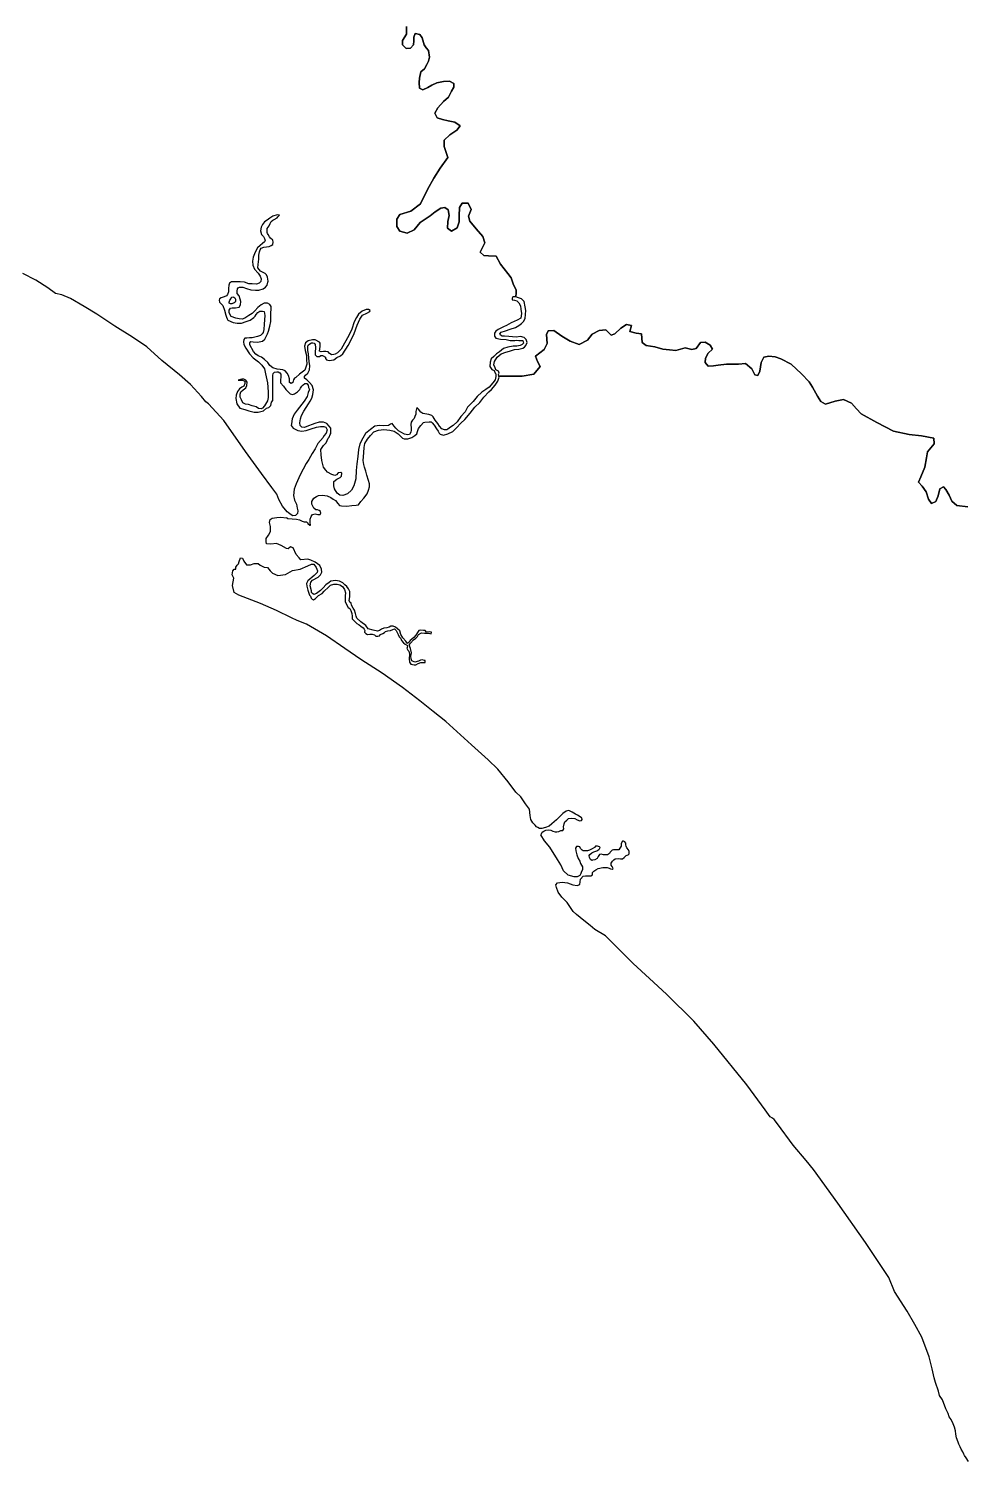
# Model space of a CAD drawing. Extents: x 283583 to 658922, y 889284 to 1241133.
# Drawn here: x 421325 to 429287, y 1082757 to 1094911 of the extents above; entities that cross this region are included whole.
import ezdxf

# ---------------------------------------------------------------- set-up
doc = ezdxf.new("R2010")
doc.units = 0
doc.header["$MEASUREMENT"] = 0
doc.layers.add('ALAJUELA', color=7, linetype='Continuous')
doc.layers.add('PUNTARENAS', color=7, linetype='Continuous')

msp = doc.modelspace()

# ---------------------------------------------------------------- linework, layer by layer
at = {"layer": 'ALAJUELA', "color": 241}
msp.add_lwpolyline([(429290, 1090855), (429197, 1090867), (429156, 1090902), (429133, 1090954), (429104, 1091002), (429084, 1091023), (429054, 1091008), (429041, 1090947), (429019, 1090901), (428982, 1090883), (428958, 1090921), (428937, 1090982), (428905, 1091031), (428873, 1091064), (428893, 1091109), (428926, 1091191), (428940, 1091269), (428949, 1091321), (429007, 1091388), (429004, 1091436), (428897, 1091456), (428793, 1091469), (428660, 1091498), (428519, 1091571), (428386, 1091645), (428346, 1091687), (428304, 1091735), (428237, 1091764), (428165, 1091750), (428083, 1091726), (428045, 1091749), (428016, 1091794), (427974, 1091871), (427946, 1091915), (427880, 1091983), (427793, 1092065), (427704, 1092109), (427658, 1092127), (427603, 1092133), (427560, 1092125), (427538, 1092078), (427528, 1092006), (427509, 1091969), (427484, 1091975), (427459, 1092024), (427406, 1092071), (427346, 1092065), (427243, 1092064), (427173, 1092056), (427135, 1092051), (427088, 1092049), (427062, 1092078), (427067, 1092117), (427090, 1092157), (427125, 1092193), (427107, 1092227), (427064, 1092253), (427023, 1092248), (426986, 1092198), (426951, 1092190), (426894, 1092203), (426816, 1092180), (426760, 1092186), (426703, 1092192), (426637, 1092213), (426563, 1092224), (426530, 1092248), (426522, 1092322), (426478, 1092328), (426424, 1092342), (426439, 1092393), (426395, 1092401), (426348, 1092370), (426297, 1092322), (426265, 1092312), (426221, 1092357), (426164, 1092350), (426105, 1092319), (426066, 1092269), (425995, 1092232), (425918, 1092259), (425848, 1092303), (425781, 1092351), (425731, 1092349), (425718, 1092316), (425724, 1092241), (425697, 1092188), (425662, 1092162), (425624, 1092134), (425640, 1092089), (425664, 1092044), (425609, 1091979), (425511, 1091963), (425318, 1091963), (425318, 1091963), (425317, 1091963), (425313, 1091963), (425310, 1091977), (425315, 1091990), (425310, 1092007), (425289, 1092017), (425281, 1092034), (425272, 1092060), (425277, 1092087), (425298, 1092123), (425332, 1092153), (425372, 1092167), (425404, 1092176), (425446, 1092188), (425484, 1092193), (425518, 1092201), (425531, 1092210), (425543, 1092222), (425554, 1092248), (425546, 1092273), (425529, 1092290), (425497, 1092301), (425461, 1092295), (425397, 1092301), (425361, 1092303), (425342, 1092303), (425328, 1092311), (425321, 1092322), (425332, 1092337), (425370, 1092349), (425410, 1092362), (425455, 1092377), (425484, 1092394), (425505, 1092411), (425522, 1092428), (425537, 1092453), (425542, 1092521), (425537, 1092550), (425529, 1092597), (425506, 1092618), (425480, 1092629), (425457, 1092637), (425456, 1092637), (425459, 1092659), (425459, 1092693), (425434, 1092746), (425419, 1092797), (425389, 1092834), (425326, 1092913), (425290, 1092980), (425225, 1092985), (425187, 1092987), (425154, 1093014), (425178, 1093060), (425195, 1093094), (425177, 1093149), (425122, 1093214), (425066, 1093279), (425055, 1093321), (425078, 1093378), (425053, 1093431), (425002, 1093430), (424981, 1093395), (424978, 1093323), (424978, 1093272), (424959, 1093222), (424913, 1093193), (424879, 1093220), (424880, 1093276), (424893, 1093327), (424883, 1093374), (424854, 1093394), (424822, 1093388), (424772, 1093356), (424731, 1093322), (424645, 1093267), (424596, 1093206), (424536, 1093175), (424474, 1093193), (424448, 1093234), (424448, 1093295), (424473, 1093336), (424568, 1093362), (424649, 1093425), (424707, 1093546), (424763, 1093643), (424815, 1093728), (424880, 1093818), (424850, 1093912), (424850, 1093966), (424898, 1094010), (424956, 1094050), (424984, 1094088), (424939, 1094117), (424884, 1094130), (424836, 1094140), (424791, 1094156), (424770, 1094194), (424796, 1094239), (424845, 1094292), (424887, 1094330), (424912, 1094382), (424932, 1094414), (424932, 1094446), (424895, 1094466), (424844, 1094463), (424788, 1094451), (424746, 1094432), (424711, 1094413), (424669, 1094392), (424640, 1094407), (424637, 1094454), (424639, 1094492), (424652, 1094544), (424682, 1094571), (424702, 1094607), (424716, 1094635), (424726, 1094668), (424716, 1094725), (424696, 1094749), (424680, 1094775), (424662, 1094833), (424642, 1094862), (424605, 1094871), (424591, 1094840), (424591, 1094807), (424589, 1094775), (424565, 1094747), (424526, 1094742), (424496, 1094775), (424496, 1094810), (424530, 1094864), (424529, 1094930)], dxfattribs=at)
at = {"layer": 'PUNTARENAS', "color": 241}
for points in [[(424529, 1094930), (424530, 1094864), (424496, 1094810), (424496, 1094775), (424526, 1094742), (424565, 1094747), (424589, 1094775), (424591, 1094807), (424591, 1094840), (424605, 1094871), (424642, 1094862), (424662, 1094833), (424680, 1094775), (424696, 1094749), (424716, 1094725), (424726, 1094668), (424716, 1094635), (424702, 1094607), (424682, 1094571), (424652, 1094544), (424639, 1094492), (424637, 1094454), (424640, 1094407), (424669, 1094392), (424711, 1094413), (424746, 1094432), (424788, 1094451), (424844, 1094463), (424895, 1094466), (424932, 1094446), (424932, 1094414), (424912, 1094382), (424887, 1094330), (424845, 1094292), (424796, 1094239), (424770, 1094194), (424791, 1094156), (424836, 1094140), (424884, 1094130), (424939, 1094117), (424984, 1094088), (424956, 1094050), (424898, 1094010), (424850, 1093966), (424850, 1093912), (424880, 1093818), (424815, 1093728), (424763, 1093643), (424707, 1093546), (424649, 1093425), (424568, 1093362), (424473, 1093336), (424448, 1093295), (424448, 1093234), (424474, 1093193), (424536, 1093175), (424596, 1093206), (424645, 1093267), (424731, 1093322), (424772, 1093356), (424822, 1093388), (424854, 1093394), (424883, 1093374), (424893, 1093327), (424880, 1093276), (424879, 1093220), (424913, 1093193), (424959, 1093222), (424978, 1093272), (424978, 1093323), (424981, 1093395), (425002, 1093430), (425053, 1093431), (425078, 1093378), (425055, 1093321), (425066, 1093279), (425122, 1093214), (425177, 1093149), (425195, 1093094), (425178, 1093060), (425154, 1093014), (425187, 1092987), (425225, 1092985), (425290, 1092980), (425326, 1092913), (425389, 1092834), (425419, 1092797), (425434, 1092746), (425459, 1092693), (425459, 1092659), (425456, 1092637), (425440, 1092637), (425432, 1092635), (425425, 1092624), (425425, 1092610), (425446, 1092608), (425465, 1092601), (425482, 1092584), (425497, 1092559), (425501, 1092531), (425506, 1092495), (425499, 1092455), (425469, 1092438), (425419, 1092415), (425378, 1092392), (425353, 1092381), (425330, 1092371), (425309, 1092360), (425287, 1092345), (425277, 1092328), (425277, 1092303), (425287, 1092286), (425328, 1092277), (425376, 1092273), (425410, 1092267), (425450, 1092267), (425460, 1092268), (425484, 1092265), (425516, 1092265), (425520, 1092254), (425522, 1092243), (425512, 1092233), (425495, 1092224), (425465, 1092218), (425435, 1092218), (425391, 1092208), (425353, 1092197), (425319, 1092170), (425294, 1092153), (425270, 1092131), (425249, 1092110), (425241, 1092081), (425238, 1092045), (425253, 1092019), (425274, 1092011), (425283, 1091990), (425287, 1091983), (425289, 1091960), (425283, 1091933), (425262, 1091907), (425232, 1091871), (425202, 1091850), (425168, 1091827), (425130, 1091791), (425096, 1091747), (425048, 1091699), (425029, 1091661), (424990, 1091621), (424959, 1091576), (424925, 1091544), (424904, 1091530), (424882, 1091513), (424872, 1091509), (424851, 1091509), (424829, 1091517), (424810, 1091538), (424796, 1091561), (424774, 1091591), (424755, 1091617), (424745, 1091629), (424719, 1091638), (424669, 1091646), (424652, 1091659), (424633, 1091684), (424618, 1091697), (424609, 1091663), (424609, 1091640), (424601, 1091621), (424595, 1091604), (424580, 1091589), (424571, 1091572), (424567, 1091553), (424571, 1091521), (424571, 1091506), (424567, 1091487), (424556, 1091468), (424542, 1091465), (424512, 1091470), (424482, 1091489), (424461, 1091499), (424440, 1091523), (424425, 1091540), (424408, 1091561), (424393, 1091557), (424377, 1091544), (424334, 1091542), (424300, 1091546), (424262, 1091538), (424224, 1091512), (424182, 1091478), (424161, 1091438), (424133, 1091390), (424124, 1091341), (424116, 1091282), (424110, 1091220), (424103, 1091163), (424099, 1091093), (424082, 1091034), (424063, 1090996), (424029, 1090964), (423989, 1090952), (423965, 1090955), (423942, 1090972), (423919, 1091006), (423913, 1091033), (423913, 1091052), (423915, 1091069), (423938, 1091088), (423968, 1091103), (423978, 1091116), (423982, 1091139), (423972, 1091147), (423951, 1091143), (423936, 1091126), (423923, 1091120), (423896, 1091128), (423860, 1091148), (423847, 1091167), (423826, 1091190), (423811, 1091249), (423805, 1091296), (423803, 1091342), (423826, 1091374), (423849, 1091399), (423865, 1091436), (423873, 1091445), (423883, 1091468), (423888, 1091477), (423888, 1091523), (423875, 1091540), (423854, 1091561), (423826, 1091572), (423790, 1091572), (423752, 1091561), (423731, 1091553), (423699, 1091542), (423678, 1091534), (423663, 1091528), (423642, 1091530), (423629, 1091545), (423625, 1091566), (423632, 1091602), (423640, 1091629), (423659, 1091665), (423680, 1091697), (423699, 1091729), (423714, 1091750), (423727, 1091777), (423735, 1091809), (423740, 1091847), (423731, 1091883), (423708, 1091909), (423685, 1091932), (423666, 1091947), (423666, 1091959), (423674, 1091972), (423693, 1091989), (423708, 1092017), (423710, 1092052), (423704, 1092088), (423702, 1092120), (423698, 1092152), (423693, 1092180), (423693, 1092218), (423696, 1092226), (423710, 1092237), (423723, 1092247), (423736, 1092247), (423746, 1092243), (423755, 1092232), (423757, 1092207), (423755, 1092165), (423755, 1092143), (423770, 1092131), (423793, 1092131), (423803, 1092139), (423818, 1092139), (423842, 1092124), (423844, 1092112), (423852, 1092101), (423873, 1092095), (423914, 1092103), (423939, 1092122), (423969, 1092137), (423990, 1092154), (424036, 1092222), (424060, 1092272), (424087, 1092325), (424111, 1092395), (424134, 1092448), (424157, 1092480), (424193, 1092497), (424219, 1092511), (424221, 1092520), (424208, 1092530), (424187, 1092530), (424153, 1092516), (424123, 1092490), (424106, 1092461), (424087, 1092423), (424066, 1092363), (424041, 1092308), (424003, 1092243), (423975, 1092192), (423945, 1092162), (423926, 1092150), (423914, 1092148), (423894, 1092145), (423873, 1092158), (423865, 1092169), (423846, 1092173), (423825, 1092173), (423806, 1092171), (423793, 1092175), (423797, 1092215), (423797, 1092243), (423793, 1092251), (423756, 1092270), (423732, 1092270), (423696, 1092264), (423672, 1092247), (423664, 1092218), (423670, 1092182), (423681, 1092139), (423681, 1092105), (423685, 1092065), (423668, 1092014), (423623, 1091981), (423592, 1091953), (423581, 1091947), (423573, 1091932), (423566, 1091909), (423553, 1091900), (423539, 1091909), (423537, 1091940), (423530, 1091968), (423518, 1091989), (423501, 1092008), (423480, 1092017), (423458, 1092021), (423433, 1092023), (423395, 1092034), (423372, 1092053), (423355, 1092080), (423325, 1092104), (423300, 1092123), (423272, 1092135), (423253, 1092151), (423232, 1092173), (423202, 1092228), (423202, 1092245), (423211, 1092257), (423230, 1092255), (423266, 1092253), (423308, 1092259), (423329, 1092276), (423351, 1092323), (423359, 1092346), (423370, 1092386), (423378, 1092426), (423380, 1092477), (423381, 1092553), (423370, 1092570), (423351, 1092583), (423323, 1092583), (423298, 1092568), (423268, 1092545), (423243, 1092518), (423220, 1092494), (423192, 1092477), (423160, 1092456), (423135, 1092448), (423112, 1092450), (423082, 1092454), (423044, 1092469), (423031, 1092490), (423025, 1092503), (423025, 1092524), (423036, 1092539), (423050, 1092543), (423080, 1092543), (423112, 1092549), (423122, 1092568), (423124, 1092596), (423120, 1092617), (423110, 1092645), (423095, 1092664), (423095, 1092685), (423097, 1092704), (423101, 1092712), (423114, 1092717), (423142, 1092717), (423173, 1092706), (423209, 1092695), (423249, 1092693), (423277, 1092693), (423315, 1092704), (423334, 1092717), (423347, 1092736), (423355, 1092760), (423357, 1092770), (423351, 1092802), (423343, 1092823), (423332, 1092834), (423313, 1092844), (423292, 1092855), (423281, 1092868), (423269, 1092883), (423271, 1092910), (423277, 1092955), (423277, 1092991), (423284, 1093018), (423290, 1093035), (423298, 1093050), (423320, 1093058), (423364, 1093062), (423383, 1093071), (423396, 1093081), (423400, 1093100), (423396, 1093117), (423377, 1093134), (423368, 1093145), (423356, 1093164), (423351, 1093173), (423347, 1093183), (423349, 1093217), (423366, 1093238), (423373, 1093259), (423381, 1093274), (423396, 1093287), (423409, 1093291), (423432, 1093306), (423438, 1093316), (423453, 1093329), (423432, 1093333), (423396, 1093321), (423371, 1093304), (423349, 1093287), (423326, 1093272), (423309, 1093251), (423297, 1093228), (423292, 1093196), (423301, 1093164), (423318, 1093147), (423326, 1093132), (423332, 1093115), (423326, 1093103), (423309, 1093090), (423288, 1093073), (423265, 1093052), (423246, 1093016), (423229, 1092972), (423224, 1092938), (423226, 1092904), (423241, 1092872), (423271, 1092838), (423290, 1092811), (423296, 1092789), (423294, 1092766), (423279, 1092751), (423258, 1092743), (423222, 1092747), (423194, 1092747), (423156, 1092760), (423118, 1092764), (423046, 1092764), (423029, 1092752), (423023, 1092735), (423021, 1092707), (423021, 1092680), (423012, 1092656), (423004, 1092644), (422983, 1092635), (422957, 1092629), (422945, 1092618), (422942, 1092608), (422945, 1092591), (422972, 1092563), (422985, 1092523), (422997, 1092481), (423004, 1092465), (423008, 1092450), (423016, 1092439), (423059, 1092418), (423093, 1092412), (423131, 1092414), (423169, 1092427), (423203, 1092437), (423234, 1092460), (423247, 1092471), (423256, 1092486), (423270, 1092503), (423287, 1092515), (423309, 1092515), (423323, 1092511), (423328, 1092479), (423323, 1092403), (423319, 1092359), (423313, 1092335), (423306, 1092321), (423291, 1092308), (423266, 1092299), (423222, 1092289), (423198, 1092287), (423177, 1092285), (423160, 1092285), (423150, 1092274), (423147, 1092255), (423150, 1092232), (423166, 1092200), (423198, 1092154), (423230, 1092118), (423274, 1092084), (423304, 1092056), (423325, 1092026), (423333, 1091982), (423352, 1091908), (423357, 1091830), (423357, 1091783), (423350, 1091754), (423325, 1091712), (423310, 1091693), (423297, 1091685), (423274, 1091689), (423255, 1091704), (423221, 1091712), (423191, 1091723), (423164, 1091725), (423141, 1091736), (423130, 1091763), (423119, 1091786), (423120, 1091810), (423126, 1091829), (423145, 1091846), (423168, 1091865), (423177, 1091884), (423179, 1091911), (423168, 1091930), (423149, 1091939), (423132, 1091939), (423103, 1091930), (423137, 1091930), (423153, 1091924), (423158, 1091918), (423158, 1091901), (423149, 1091877), (423132, 1091869), (423115, 1091856), (423096, 1091833), (423086, 1091801), (423083, 1091774), (423092, 1091729), (423117, 1091693), (423160, 1091680), (423193, 1091670), (423238, 1091659), (423272, 1091659), (423316, 1091668), (423342, 1091693), (423363, 1091697), (423378, 1091714), (423384, 1091744), (423395, 1091756), (423397, 1091803), (423397, 1091911), (423395, 1091934), (423395, 1091968), (423399, 1091985), (423410, 1091998), (423429, 1092000), (423441, 1092000), (423456, 1091991), (423463, 1091979), (423462, 1091907), (423488, 1091877), (423507, 1091849), (423543, 1091813), (423562, 1091809), (423581, 1091813), (423606, 1091830), (423625, 1091849), (423632, 1091860), (423642, 1091877), (423653, 1091890), (423668, 1091902), (423685, 1091900), (423697, 1091887), (423700, 1091866), (423706, 1091851), (423697, 1091824), (423687, 1091790), (423661, 1091750), (423602, 1091674), (423577, 1091640), (423560, 1091600), (423555, 1091559), (423553, 1091545), (423568, 1091521), (423608, 1091502), (423642, 1091498), (423680, 1091502), (423722, 1091517), (423767, 1091530), (423801, 1091536), (423830, 1091536), (423847, 1091530), (423856, 1091508), (423849, 1091479), (423830, 1091456), (423824, 1091442), (423777, 1091392), (423754, 1091348), (423729, 1091307), (423701, 1091257), (423680, 1091221), (423654, 1091174), (423633, 1091138), (423616, 1091100), (423595, 1091051), (423578, 1091005), (423572, 1090952), (423580, 1090912), (423597, 1090878), (423603, 1090842), (423608, 1090821), (423605, 1090797), (423588, 1090781), (423567, 1090778), (423542, 1090793), (423527, 1090806), (423518, 1090811), (423478, 1090859), (423447, 1090917), (423431, 1090962), (423389, 1091018), (423299, 1091138), (423165, 1091325), (422981, 1091588), (422850, 1091728), (422828, 1091745), (422791, 1091790), (422697, 1091893), (422604, 1091974), (422456, 1092097), (422328, 1092212), (422205, 1092293), (422057, 1092388), (421904, 1092489), (421795, 1092553), (421680, 1092621), (421608, 1092654), (421554, 1092665), (421487, 1092713), (421387, 1092777), (421275, 1092833)], [(429298, 1082757), (429277, 1082788), (429264, 1082808), (429257, 1082817), (429250, 1082838), (429236, 1082859), (429225, 1082879), (429214, 1082904), (429209, 1082921), (429196, 1082957), (429190, 1082988), (429187, 1083016), (429177, 1083046), (429166, 1083075), (429149, 1083111), (429133, 1083134), (429124, 1083162), (429104, 1083203), (429077, 1083278), (429052, 1083317), (429043, 1083352), (429016, 1083425), (429006, 1083465), (428989, 1083541), (428962, 1083644), (428900, 1083810), (428900, 1083810), (428841, 1083917), (428776, 1084032), (428670, 1084198), (428620, 1084316), (428549, 1084426), (428424, 1084613), (428189, 1084946), (427982, 1085234), (427919, 1085308), (427811, 1085439), (427676, 1085619), (427650, 1085657), (427635, 1085668), (427614, 1085681), (427572, 1085738), (427418, 1085950), (427136, 1086295), (426967, 1086490), (426735, 1086721), (426591, 1086852), (426454, 1086981), (426267, 1087166), (426219, 1087214), (426127, 1087268), (426087, 1087304), (426034, 1087344), (425973, 1087397), (425945, 1087422), (425892, 1087497), (425849, 1087542), (425816, 1087586), (425802, 1087626), (425797, 1087649), (425810, 1087666), (425850, 1087670), (425897, 1087666), (425942, 1087649), (425977, 1087641), (426001, 1087651), (426003, 1087674), (426007, 1087696), (426028, 1087722), (426049, 1087725), (426094, 1087725), (426109, 1087734), (426109, 1087736), (426109, 1087753), (426119, 1087763), (426136, 1087776), (426157, 1087786), (426195, 1087795), (426231, 1087795), (426250, 1087788), (426261, 1087784), (426274, 1087782), (426282, 1087786), (426274, 1087803), (426265, 1087814), (426267, 1087833), (426278, 1087848), (426289, 1087860), (426301, 1087869), (426329, 1087871), (426346, 1087869), (426361, 1087869), (426375, 1087879), (426394, 1087896), (426409, 1087903), (426418, 1087911), (426418, 1087930), (426414, 1087945), (426399, 1087962), (426392, 1087975), (426390, 1087987), (426390, 1088000), (426382, 1088013), (426371, 1088019), (426361, 1088017), (426352, 1087998), (426350, 1087977), (426339, 1087958), (426331, 1087945), (426287, 1087945), (426274, 1087941), (426259, 1087926), (426251, 1087915), (426234, 1087903), (426215, 1087901), (426200, 1087903), (426181, 1087907), (426166, 1087905), (426155, 1087888), (426147, 1087871), (426128, 1087861), (426109, 1087858), (426102, 1087854), (426090, 1087863), (426081, 1087880), (426079, 1087897), (426085, 1087905), (426102, 1087918), (426119, 1087928), (426145, 1087937), (426162, 1087947), (426168, 1087954), (426172, 1087964), (426166, 1087971), (426151, 1087977), (426134, 1087975), (426124, 1087966), (426105, 1087952), (426081, 1087943), (426066, 1087937), (426052, 1087935), (426030, 1087935), (426020, 1087943), (426005, 1087956), (425999, 1087969), (425988, 1087973), (425973, 1087973), (425963, 1087958), (425965, 1087937), (425975, 1087903), (425986, 1087871), (426001, 1087848), (426007, 1087829), (426022, 1087801), (426022, 1087774), (426013, 1087755), (426012, 1087747), (426012, 1087750), (426001, 1087727), (425977, 1087715), (425951, 1087716), (425901, 1087729), (425863, 1087766), (425838, 1087818), (425812, 1087863), (425745, 1087967), (425702, 1088022), (425670, 1088072), (425671, 1088075), (425681, 1088094), (425696, 1088104), (425713, 1088111), (425732, 1088115), (425753, 1088113), (425770, 1088104), (425791, 1088098), (425806, 1088098), (425823, 1088100), (425838, 1088108), (425857, 1088108), (425865, 1088123), (425863, 1088140), (425868, 1088166), (425874, 1088182), (425889, 1088197), (425904, 1088210), (425927, 1088214), (425957, 1088210), (425978, 1088199), (426001, 1088191), (426014, 1088195), (426020, 1088201), (426016, 1088216), (426012, 1088218), (425980, 1088240), (425963, 1088246), (425935, 1088265), (425908, 1088278), (425885, 1088273), (425857, 1088252), (425836, 1088233), (425802, 1088199), (425764, 1088164), (425741, 1088147), (425709, 1088134), (425679, 1088126), (425658, 1088126), (425643, 1088134), (425633, 1088140), (425622, 1088155), (425601, 1088174), (425585, 1088201), (425580, 1088236), (425574, 1088291), (425540, 1088336), (425500, 1088394), (425458, 1088434), (425392, 1088521), (425305, 1088630), (425222, 1088708), (425081, 1088837), (424863, 1089034), (424757, 1089117), (424643, 1089210), (424495, 1089322), (424323, 1089444), (424142, 1089559), (424006, 1089653), (423852, 1089759), (423681, 1089858), (423604, 1089890), (423555, 1089914), (423427, 1089976), (423291, 1090035), (423108, 1090105), (423069, 1090127), (423055, 1090186), (423065, 1090249), (423052, 1090278), (423057, 1090312), (423069, 1090327), (423082, 1090325), (423082, 1090344), (423095, 1090361), (423105, 1090371), (423110, 1090390), (423123, 1090423), (423139, 1090420), (423151, 1090395), (423173, 1090364), (423206, 1090364), (423237, 1090373), (423271, 1090373), (423290, 1090361), (423324, 1090342), (423352, 1090339), (423374, 1090311), (423394, 1090291), (423440, 1090272), (423505, 1090280), (423564, 1090314), (423628, 1090327), (423694, 1090354), (423723, 1090369), (423743, 1090367), (423765, 1090339), (423776, 1090313), (423771, 1090297), (423746, 1090272), (423692, 1090227), (423681, 1090205), (423684, 1090182), (423692, 1090149), (423706, 1090104), (423716, 1090098), (423721, 1090080), (423730, 1090071), (423742, 1090067), (423757, 1090076), (423766, 1090086), (423785, 1090103), (423816, 1090120), (423833, 1090139), (423869, 1090173), (423886, 1090190), (423914, 1090198), (423943, 1090198), (423965, 1090194), (423986, 1090179), (424005, 1090154), (424013, 1090124), (424011, 1090101), (424011, 1090048), (424034, 1090001), (424049, 1089992), (424058, 1089975), (424066, 1089949), (424070, 1089926), (424070, 1089905), (424093, 1089882), (424108, 1089865), (424129, 1089854), (424142, 1089841), (424163, 1089829), (424172, 1089818), (424176, 1089805), (424174, 1089791), (424184, 1089781), (424199, 1089772), (424220, 1089775), (424239, 1089775), (424258, 1089770), (424269, 1089758), (424286, 1089758), (424301, 1089760), (424309, 1089772), (424330, 1089781), (424343, 1089789), (424352, 1089796), (424373, 1089804), (424394, 1089806), (424413, 1089815), (424428, 1089820), (424443, 1089805), (424460, 1089771), (424468, 1089752), (424481, 1089739), (424487, 1089720), (424504, 1089701), (424519, 1089691), (424538, 1089678), (424536, 1089659), (424533, 1089655), (424540, 1089640), (424550, 1089629), (424555, 1089604), (424552, 1089566), (424555, 1089538), (424567, 1089521), (424595, 1089515), (424610, 1089515), (424629, 1089526), (424652, 1089534), (424688, 1089534), (424688, 1089551), (424682, 1089551), (424663, 1089557), (424648, 1089555), (424633, 1089545), (424601, 1089538), (424576, 1089549), (424569, 1089564), (424567, 1089589), (424572, 1089617), (424563, 1089653), (424559, 1089667), (424555, 1089686), (424563, 1089699), (424589, 1089727), (424610, 1089741), (424622, 1089756), (424631, 1089771), (424658, 1089786), (424684, 1089784), (424718, 1089782), (424739, 1089777), (424743, 1089792), (424726, 1089794), (424701, 1089792), (424688, 1089805), (424675, 1089805), (424646, 1089809), (424635, 1089805), (424623, 1089788), (424608, 1089765), (424593, 1089746), (424576, 1089733), (424561, 1089722), (424553, 1089708), (424538, 1089695), (424525, 1089714), (424498, 1089744), (424481, 1089771), (424474, 1089803), (424455, 1089820), (424438, 1089833), (424417, 1089843), (424398, 1089843), (424383, 1089835), (424362, 1089828), (424337, 1089824), (424318, 1089818), (424301, 1089805), (424284, 1089801), (424246, 1089807), (424206, 1089820), (424184, 1089848), (424144, 1089879), (424108, 1089909), (424104, 1089928), (424098, 1089949), (424089, 1089979), (424079, 1089994), (424064, 1090021), (424060, 1090038), (424049, 1090047), (424043, 1090059), (424049, 1090091), (424049, 1090136), (424037, 1090159), (424024, 1090178), (424007, 1090193), (423990, 1090210), (423963, 1090225), (423927, 1090231), (423888, 1090223), (423874, 1090212), (423846, 1090193), (423823, 1090168), (423802, 1090146), (423768, 1090119), (423744, 1090111), (423732, 1090119), (423724, 1090129), (423723, 1090143), (423712, 1090185), (423718, 1090216), (423734, 1090232), (423782, 1090258), (423801, 1090277), (423813, 1090299), (423810, 1090327), (423796, 1090358), (423754, 1090386), (423718, 1090403), (423693, 1090411), (423634, 1090406), (423620, 1090423), (423595, 1090451), (423570, 1090506), (423547, 1090515), (423525, 1090498), (423511, 1090501), (423466, 1090526), (423427, 1090543), (423380, 1090537), (423344, 1090540), (423341, 1090560), (423341, 1090585), (423360, 1090613), (423377, 1090646), (423377, 1090688), (423369, 1090722), (423374, 1090747), (423391, 1090758), (423430, 1090764), (423464, 1090766), (423511, 1090760), (423512, 1090764), (423523, 1090757), (423561, 1090753), (423597, 1090751), (423622, 1090745), (423646, 1090732), (423662, 1090728), (423682, 1090728), (423690, 1090723), (423694, 1090713), (423711, 1090698), (423717, 1090698), (423713, 1090723), (423713, 1090751), (423722, 1090774), (423734, 1090789), (423756, 1090795), (423779, 1090791), (423798, 1090791), (423804, 1090802), (423802, 1090816), (423790, 1090823), (423775, 1090829), (423762, 1090829), (423743, 1090842), (423739, 1090854), (423728, 1090878), (423728, 1090899), (423743, 1090929), (423766, 1090943), (423783, 1090950), (423817, 1090954), (423857, 1090948), (423889, 1090933), (423908, 1090920), (423929, 1090907), (423948, 1090882), (423963, 1090867), (423980, 1090863), (424025, 1090861), (424067, 1090867), (424103, 1090869), (424122, 1090873), (424143, 1090899), (424169, 1090928), (424196, 1090964), (424207, 1090996), (424215, 1091025), (424215, 1091051), (424207, 1091079), (424194, 1091124), (424184, 1091158), (424173, 1091190), (424167, 1091215), (424162, 1091247), (424165, 1091278), (424167, 1091317), (424171, 1091357), (424177, 1091391), (424199, 1091429), (424224, 1091460), (424254, 1091490), (424292, 1091505), (424338, 1091511), (424389, 1091505), (424425, 1091496), (424459, 1091473), (424480, 1091454), (424497, 1091437), (424510, 1091432), (424541, 1091432), (424575, 1091442), (424601, 1091459), (424618, 1091474), (424622, 1091493), (424633, 1091518), (424652, 1091546), (424673, 1091571), (424686, 1091573), (424722, 1091577), (424738, 1091577), (424749, 1091567), (424764, 1091548), (424785, 1091516), (424800, 1091497), (424808, 1091480), (424817, 1091472), (424844, 1091463), (424880, 1091474), (424923, 1091495), (424954, 1091524), (424992, 1091564), (425024, 1091595), (425069, 1091648), (425111, 1091701), (425151, 1091741), (425187, 1091785), (425228, 1091830), (425251, 1091849), (425283, 1091888), (425306, 1091920), (425315, 1091954), (425313, 1091963), (425317, 1091963), (425318, 1091963), (425318, 1091963), (425511, 1091963), (425609, 1091979), (425664, 1092044), (425640, 1092089), (425624, 1092134), (425662, 1092162), (425697, 1092188), (425724, 1092241), (425718, 1092316), (425731, 1092349), (425781, 1092351), (425848, 1092303), (425918, 1092259), (425995, 1092232), (426066, 1092269), (426105, 1092319), (426164, 1092350), (426221, 1092357), (426265, 1092312), (426297, 1092322), (426348, 1092370), (426395, 1092401), (426439, 1092393), (426424, 1092342), (426478, 1092328), (426522, 1092322), (426530, 1092248), (426563, 1092224), (426637, 1092213), (426703, 1092192), (426760, 1092186), (426816, 1092180), (426894, 1092203), (426951, 1092190), (426986, 1092198), (427023, 1092248), (427064, 1092253), (427107, 1092227), (427125, 1092193), (427090, 1092157), (427067, 1092117), (427062, 1092078), (427088, 1092049), (427135, 1092051), (427173, 1092056), (427243, 1092064), (427346, 1092065), (427406, 1092071), (427459, 1092024), (427484, 1091975), (427509, 1091969), (427528, 1092006), (427538, 1092078), (427560, 1092125), (427603, 1092133), (427658, 1092127), (427704, 1092109), (427793, 1092065), (427880, 1091983), (427946, 1091915), (427974, 1091871), (428016, 1091794), (428045, 1091749), (428083, 1091726), (428165, 1091750), (428237, 1091764), (428304, 1091735), (428346, 1091687), (428386, 1091645), (428519, 1091571), (428660, 1091498), (428793, 1091469), (428897, 1091456), (429004, 1091436), (429007, 1091388), (428949, 1091321), (428940, 1091269), (428926, 1091191), (428893, 1091109), (428873, 1091064), (428905, 1091031), (428937, 1090982), (428958, 1090921), (428982, 1090883), (429019, 1090901), (429041, 1090947), (429054, 1091008), (429084, 1091023), (429104, 1091002), (429133, 1090954), (429156, 1090902), (429197, 1090867), (429290, 1090855)]]:
    msp.add_lwpolyline(points, dxfattribs=at)
msp.add_lwpolyline([(423058, 1092637), (423066, 1092634), (423073, 1092629), (423077, 1092623), (423080, 1092615), (423080, 1092600), (423076, 1092591), (423069, 1092586), (423049, 1092578), (423037, 1092576), (423026, 1092582), (423025, 1092592), (423032, 1092607), (423042, 1092623), (423042, 1092627), (423049, 1092634)], close=True, dxfattribs=at)

doc.saveas('drawing.dxf')
